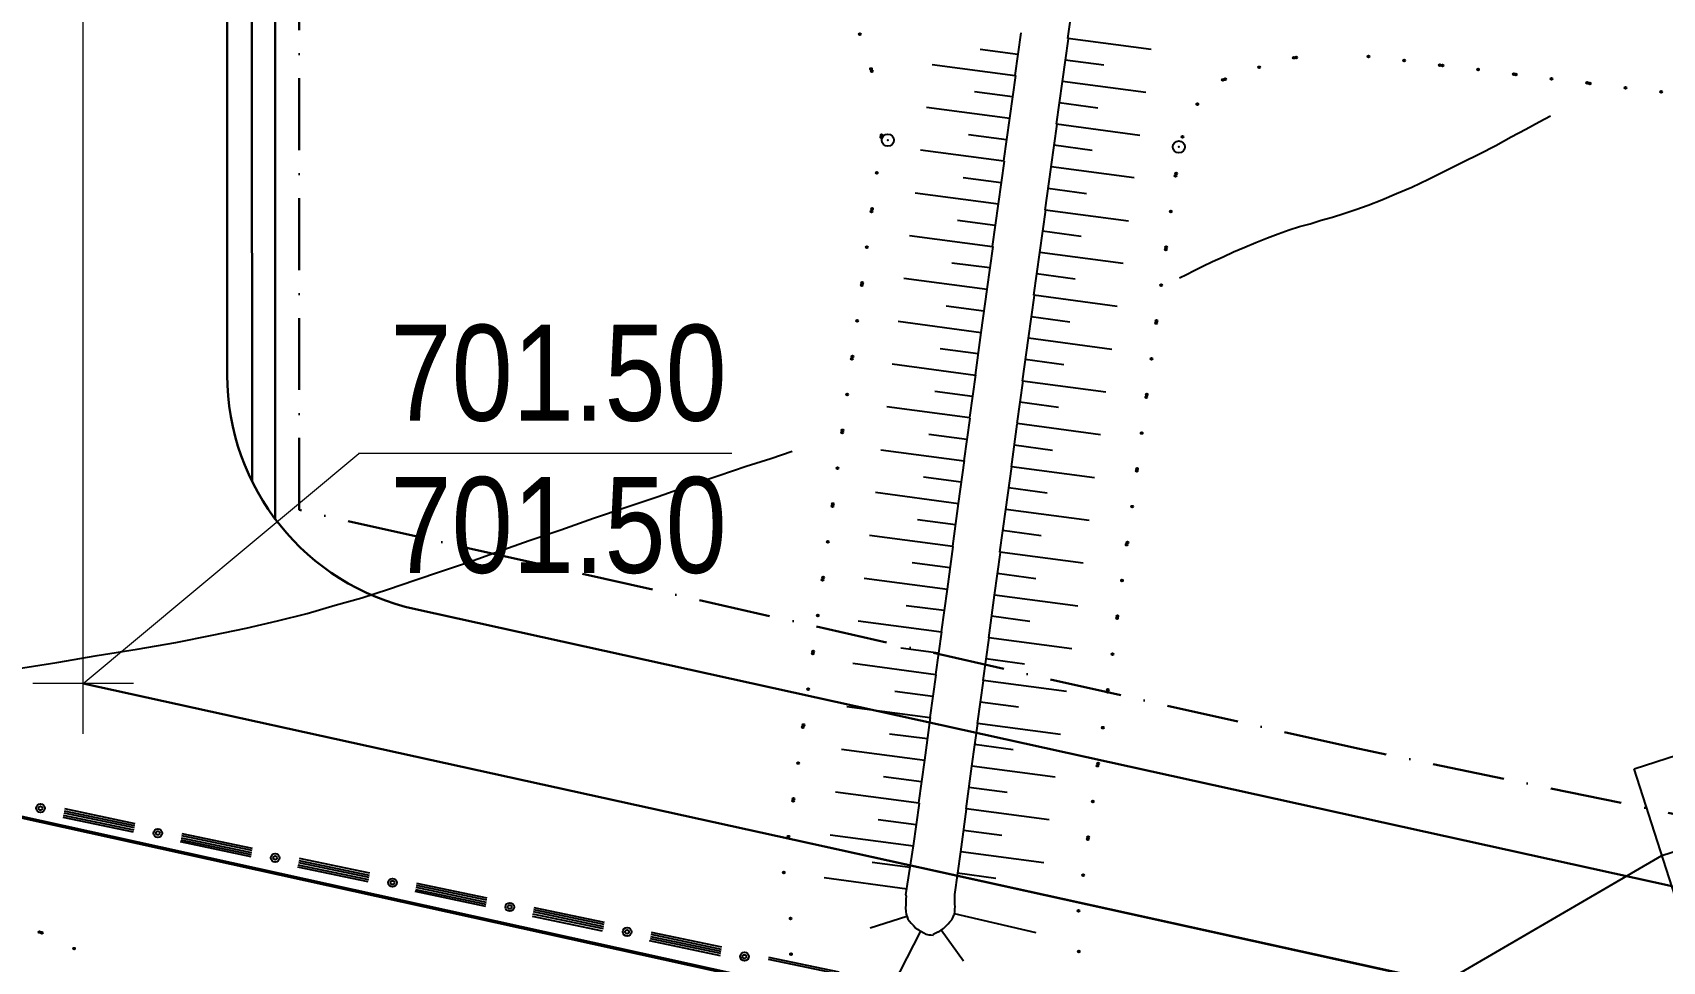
# Model space of a CAD drawing. Header units: millimetres. Extents: x 1353783 to 6492029790, y -7276956 to -512500.
# Drawn here: x 9958452 to 9965244, y -2853589 to -2849717 of the extents above; entities that cross this region are included whole.
import ezdxf

# ---------------------------------------------------------------- set-up
doc = ezdxf.new("R2010")
doc.units = ezdxf.units.MM
doc.linetypes.add('482 Границы районов', pattern=[5, 3, -1, 0, -1])
doc.linetypes.add('CONTI', pattern=[0])
doc.layers.get('Defpoints').update_dxf_attribs({"color": 255})
doc.layers.add('AREA', color=1, linetype='Continuous', lineweight=15, plot=False)
for name, color, linetype in [('GORIZUNKNOWN', 32, 'CONTI'), ('PI_DTUNKNOWN', 250, 'CONTI'), ('SIT_LГРАНИЦЫ', 10, 'CONTI'), ('SIT_LРЕЛЬЕФ', 7, 'CONTI'), ('ГРАНИЦЫ', 7, 'CONTI'), ('РЕЛЬЕФ', 7, 'CONTI')]:
    doc.layers.add(name, color=color, linetype=linetype)
for name, color, linetype, lineweight in [('Арыки', 160, 'Continuous', 30), ('ГП-Граница учасика ИЖС', 3, 'Continuous', 5), ('ГР.УЧ', 12, 'ограждение1', 40), ('РАЗМЕР', 162, 'Continuous', 20)]:
    doc.layers.add(name, color=color, linetype=linetype, lineweight=lineweight)
doc.styles.get("Standard").update_dxf_attribs({"font": 'Arial Narrow.ttf'})
doc.linetypes.add('ограждение1', pattern='A,6.35,-2.54,[133,ltypeshp.shx,S=2.54,R=0,X=-2.54,Y=0],-2.54,25.4', length=36.83)

# ---------------------------------------------------------------- blocks, each defined once
blk = doc.blocks.new('оо')
at = {"layer": 'GORIZUNKNOWN', "color": 9, "true_color": 0xc7c8ca}
for points in [[(222692.583, -3431790.822), (222693.423, -3431790.952), (222694.273, -3431791.072), (222695.103, -3431791.202), (222695.913, -3431791.312), (222696.683, -3431791.402), (222697.403, -3431791.482), (222698.073, -3431791.532), (222698.703, -3431791.572), (222699.313, -3431791.592), (222699.893, -3431791.612), (222700.473, -3431791.612), (222701.053, -3431791.602), (222701.643, -3431791.592), (222702.253, -3431791.582), (222702.893, -3431791.562), (222703.573, -3431791.542), (222704.273, -3431791.532), (222704.993, -3431791.512), (222705.713, -3431791.502), (222706.413, -3431791.492), (222707.103, -3431791.472), (222707.753, -3431791.462), (222708.353, -3431791.452), (222708.893, -3431791.452), (222709.363, -3431791.442)], [(222718.153, -3431790.472), (222718.313, -3431790.452), (222718.493, -3431790.422), (222718.693, -3431790.392), (222718.913, -3431790.362), (222719.153, -3431790.332), (222719.393, -3431790.302), (222719.643, -3431790.282), (222719.893, -3431790.262), (222720.153, -3431790.242), (222720.393, -3431790.232), (222720.633, -3431790.222), (222720.863, -3431790.222), (222721.093, -3431790.232), (222721.333, -3431790.232), (222721.573, -3431790.242), (222721.823, -3431790.242), (222722.083, -3431790.242), (222722.363, -3431790.232), (222722.663, -3431790.212), (222722.993, -3431790.182), (222723.343, -3431790.152), (222723.723, -3431790.102), (222724.103, -3431790.042), (222724.503, -3431789.982), (222724.893, -3431789.922), (222725.273, -3431789.862), (222725.633, -3431789.792), (222725.973, -3431789.732), (222726.283, -3431789.672), (222726.543, -3431789.622)]]:
    blk.add_lwpolyline(points, dxfattribs=at)
at = {"layer": 'PI_DTUNKNOWN', "color": 9, "true_color": 0xc7c8ca}
for centre in [(222713.243, -3431785.882), (222718.973, -3431787.872)]:
    blk.add_circle(centre, 0.125, dxfattribs=at)
for p in [(222713.243, -3431785.882), (222718.973, -3431787.872)]:
    blk.add_point(p, dxfattribs=at)
at = {"layer": 'SIT_LГРАНИЦЫ', "color": 9, "true_color": 0xc7c8ca}
for p, q in [((222693.863, -3431794.812), (222692.563, -3431794.072)), ((222693.893, -3431794.772), (222692.583, -3431794.032)), ((222693.913, -3431794.732), (222692.613, -3431793.992)), ((222693.933, -3431794.692), (222692.633, -3431793.952)), ((222693.953, -3431794.652), (222692.653, -3431793.912)), ((222696.083, -3431795.972), (222694.783, -3431795.232)), ((222696.103, -3431795.932), (222694.803, -3431795.192)), ((222696.123, -3431795.892), (222694.823, -3431795.152)), ((222696.043, -3431796.052), (222694.733, -3431795.302)), ((222696.063, -3431796.012), (222694.763, -3431795.272)), ((222698.203, -3431797.292), (222696.903, -3431796.552)), ((222698.233, -3431797.252), (222696.923, -3431796.512)), ((222698.253, -3431797.212), (222696.953, -3431796.472)), ((222698.273, -3431797.172), (222696.973, -3431796.432)), ((222698.293, -3431797.132), (222696.993, -3431796.392)), ((222700.383, -3431798.532), (222699.073, -3431797.782)), ((222700.403, -3431798.492), (222699.103, -3431797.752)), ((222700.423, -3431798.452), (222699.123, -3431797.712)), ((222700.443, -3431798.412), (222699.143, -3431797.672)), ((222700.463, -3431798.372), (222699.163, -3431797.632)), ((222702.573, -3431799.722), (222701.263, -3431798.982)), ((222702.593, -3431799.682), (222701.293, -3431798.942)), ((222702.613, -3431799.642), (222701.313, -3431798.902)), ((222702.633, -3431799.602), (222701.333, -3431798.862)), ((222702.543, -3431799.762), (222701.243, -3431799.022)), ((222704.723, -3431801.002), (222703.413, -3431800.252)), ((222704.743, -3431800.962), (222703.443, -3431800.222)), ((222704.763, -3431800.922), (222703.463, -3431800.182)), ((222704.783, -3431800.882), (222703.483, -3431800.142)), ((222704.803, -3431800.842), (222703.503, -3431800.102)), ((222706.973, -3431802.082), (222705.673, -3431801.342)), ((222706.953, -3431802.122), (222705.653, -3431801.382))]:
    blk.add_line(p, q, dxfattribs=at)
for centre, radius in [((222692.173, -3431793.742), 0.09), ((222692.173, -3431793.742), 0.04), ((222694.343, -3431794.982), 0.09), ((222694.343, -3431794.982), 0.04), ((222696.513, -3431796.222), 0.09), ((222696.513, -3431796.222), 0.04), ((222698.683, -3431797.462), 0.09), ((222698.683, -3431797.462), 0.04), ((222700.853, -3431798.692), 0.09), ((222700.853, -3431798.692), 0.04), ((222703.023, -3431799.932), 0.09), ((222703.023, -3431799.932), 0.04), ((222705.193, -3431801.172), 0.09), ((222705.193, -3431801.172), 0.04)]:
    blk.add_circle(centre, radius, dxfattribs=at)
at = {"layer": 'SIT_LРЕЛЬЕФ', "color": 9, "true_color": 0xc7c8ca}
for p, q in [((222717.463, -3431785.012), (222717.853, -3431784.202)), ((222714.603, -3431784.662), (222716.183, -3431785.412)), ((222715.653, -3431784.662), (222716.373, -3431785.002)), ((222716.183, -3431785.412), (222716.573, -3431784.602)), ((222717.083, -3431785.832), (222717.473, -3431785.022)), ((222719.043, -3431785.762), (222717.463, -3431785.012)), ((222714.223, -3431785.472), (222715.803, -3431786.222)), ((222715.273, -3431785.472), (222715.993, -3431785.812)), ((222715.803, -3431786.222), (222716.193, -3431785.412)), ((222718.003, -3431785.772), (222717.273, -3431785.422)), ((222716.693, -3431786.642), (222717.083, -3431785.832)), ((222718.663, -3431786.582), (222717.083, -3431785.832)), ((222713.833, -3431786.282), (222715.413, -3431787.032)), ((222714.883, -3431786.282), (222715.603, -3431786.622)), ((222715.413, -3431787.032), (222715.803, -3431786.222)), ((222717.613, -3431786.582), (222716.883, -3431786.232)), ((222716.313, -3431787.452), (222716.703, -3431786.642)), ((222718.273, -3431787.392), (222716.693, -3431786.642)), ((222715.033, -3431787.852), (222715.423, -3431787.042)), ((222717.233, -3431787.392), (222716.503, -3431787.042)), ((222713.453, -3431787.102), (222715.033, -3431787.852)), ((222714.503, -3431787.102), (222715.223, -3431787.442)), ((222715.923, -3431788.272), (222716.313, -3431787.462)), ((222717.893, -3431788.202), (222716.313, -3431787.452)), ((222713.063, -3431787.912), (222714.643, -3431788.662)), ((222714.113, -3431787.912), (222714.833, -3431788.252)), ((222714.643, -3431788.662), (222715.033, -3431787.852)), ((222716.843, -3431788.212), (222716.113, -3431787.862)), ((222715.543, -3431789.082), (222715.933, -3431788.272)), ((222717.503, -3431789.022), (222715.923, -3431788.272)), ((222712.683, -3431788.722), (222714.263, -3431789.472)), ((222713.733, -3431788.722), (222714.453, -3431789.062)), ((222714.263, -3431789.472), (222714.653, -3431788.662)), ((222716.463, -3431789.022), (222715.733, -3431788.672)), ((222715.153, -3431789.892), (222715.543, -3431789.082)), ((222717.123, -3431789.832), (222715.543, -3431789.082)), ((222712.293, -3431789.542), (222713.873, -3431790.292)), ((222713.343, -3431789.542), (222714.063, -3431789.882)), ((222713.873, -3431790.292), (222714.263, -3431789.482)), ((222716.073, -3431789.832), (222715.343, -3431789.482)), ((222714.773, -3431790.712), (222715.163, -3431789.902)), ((222716.733, -3431790.642), (222715.153, -3431789.892)), ((222711.903, -3431790.352), (222713.483, -3431791.102)), ((222712.953, -3431790.352), (222713.673, -3431790.692)), ((222713.483, -3431791.102), (222713.873, -3431790.292)), ((222715.693, -3431790.652), (222714.963, -3431790.302)), ((222714.383, -3431791.522), (222714.773, -3431790.712)), ((222716.353, -3431791.462), (222714.773, -3431790.712)), ((222711.523, -3431791.162), (222713.103, -3431791.912)), ((222712.573, -3431791.162), (222713.293, -3431791.502)), ((222713.103, -3431791.912), (222713.493, -3431791.102)), ((222715.303, -3431791.462), (222714.573, -3431791.112)), ((222714.003, -3431792.332), (222714.393, -3431791.522)), ((222715.963, -3431792.272), (222714.383, -3431791.522)), ((222711.133, -3431791.982), (222712.713, -3431792.732)), ((222712.183, -3431791.982), (222712.903, -3431792.322)), ((222712.713, -3431792.732), (222713.103, -3431791.922)), ((222714.923, -3431792.272), (222714.193, -3431791.922)), ((222713.613, -3431793.152), (222714.003, -3431792.342)), ((222715.583, -3431793.082), (222714.003, -3431792.332)), ((222710.753, -3431792.792), (222712.333, -3431793.542)), ((222711.803, -3431792.792), (222712.523, -3431793.132)), ((222712.333, -3431793.542), (222712.723, -3431792.732)), ((222714.533, -3431793.092), (222713.803, -3431792.742)), ((222713.233, -3431793.962), (222713.623, -3431793.152)), ((222715.193, -3431793.902), (222713.613, -3431793.152)), ((222711.943, -3431794.352), (222712.333, -3431793.542)), ((222710.363, -3431793.602), (222711.943, -3431794.352)), ((222711.413, -3431793.602), (222712.133, -3431793.942)), ((222714.153, -3431793.902), (222713.423, -3431793.552)), ((222712.843, -3431794.772), (222713.233, -3431793.962)), ((222714.813, -3431794.712), (222713.233, -3431793.962)), ((222709.983, -3431794.422), (222711.563, -3431795.172)), ((222711.033, -3431794.422), (222711.753, -3431794.762)), ((222711.563, -3431795.172), (222711.953, -3431794.362)), ((222713.763, -3431794.712), (222713.033, -3431794.362)), ((222712.463, -3431795.592), (222712.853, -3431794.782)), ((222714.423, -3431795.522), (222712.843, -3431794.772)), ((222709.593, -3431795.232), (222711.173, -3431795.982)), ((222710.643, -3431795.232), (222711.363, -3431795.572)), ((222711.173, -3431795.982), (222711.563, -3431795.172)), ((222713.383, -3431795.532), (222712.653, -3431795.182)), ((222712.073, -3431796.402), (222712.463, -3431795.592)), ((222714.043, -3431796.342), (222712.463, -3431795.592)), ((222709.213, -3431796.042), (222710.793, -3431796.792)), ((222710.263, -3431796.042), (222710.983, -3431796.382)), ((222710.793, -3431796.792), (222711.183, -3431795.982)), ((222712.993, -3431796.342), (222712.263, -3431795.992)), ((222711.693, -3431797.212), (222712.083, -3431796.402)), ((222713.653, -3431797.152), (222712.073, -3431796.402)), ((222708.823, -3431796.862), (222710.403, -3431797.612)), ((222709.873, -3431796.862), (222710.593, -3431797.202)), ((222710.403, -3431797.612), (222710.793, -3431796.802)), ((222712.613, -3431797.152), (222711.883, -3431796.802)), ((222711.303, -3431798.032), (222711.693, -3431797.222)), ((222713.273, -3431797.962), (222711.693, -3431797.212)), ((222710.023, -3431798.422), (222710.413, -3431797.612)), ((222712.223, -3431797.972), (222711.493, -3431797.622)), ((222708.443, -3431797.672), (222710.023, -3431798.422)), ((222709.493, -3431797.672), (222710.213, -3431798.012)), ((222710.923, -3431798.842), (222711.313, -3431798.032)), ((222712.883, -3431798.782), (222711.303, -3431798.032)), ((222708.053, -3431798.482), (222709.633, -3431799.232)), ((222709.103, -3431798.482), (222709.823, -3431798.822)), ((222709.633, -3431799.232), (222710.023, -3431798.422)), ((222711.843, -3431798.782), (222711.113, -3431798.432)), ((222710.533, -3431799.652), (222710.923, -3431798.842)), ((222712.503, -3431799.592), (222710.923, -3431798.842)), ((222707.673, -3431799.302), (222709.253, -3431800.052)), ((222708.723, -3431799.302), (222709.443, -3431799.642)), ((222709.253, -3431800.052), (222709.643, -3431799.242)), ((222711.453, -3431799.592), (222710.723, -3431799.242)), ((222710.153, -3431800.472), (222710.543, -3431799.662)), ((222712.113, -3431800.402), (222710.533, -3431799.652)), ((222707.283, -3431800.112), (222708.853, -3431800.862)), ((222708.333, -3431800.112), (222709.053, -3431800.452)), ((222708.793, -3431800.972), (222709.253, -3431800.052)), ((222711.073, -3431800.412), (222710.343, -3431800.062)), ((222709.763, -3431801.282), (222710.153, -3431800.472)), ((222711.733, -3431801.222), (222710.153, -3431800.472)), ((222708.783, -3431801.012), (222708.763, -3431801.052)), ((222708.793, -3431800.972), (222708.783, -3431801.012)), ((222710.683, -3431801.222), (222709.953, -3431800.872)), ((222708.683, -3431801.302), (222708.673, -3431801.362)), ((222708.703, -3431801.232), (222708.683, -3431801.302)), ((222708.723, -3431801.172), (222708.703, -3431801.232)), ((222708.743, -3431801.112), (222708.723, -3431801.172)), ((222708.763, -3431801.052), (222708.743, -3431801.112)), ((222709.723, -3431801.402), (222709.763, -3431801.282)), ((222707.873, -3431801.402), (222708.673, -3431801.402)), ((222708.673, -3431801.362), (222708.673, -3431801.422)), ((222708.673, -3431801.422), (222708.673, -3431801.472)), ((222708.673, -3431801.472), (222708.693, -3431801.522)), ((222708.693, -3431801.522), (222708.713, -3431801.572)), ((222708.713, -3431801.572), (222708.743, -3431801.632)), ((222708.743, -3431801.632), (222708.773, -3431801.692)), ((222708.763, -3431801.692), (222708.813, -3431801.742)), ((222709.603, -3431801.702), (222709.623, -3431801.672)), ((222709.633, -3431801.662), (222709.653, -3431801.622)), ((222711.133, -3431802.562), (222709.633, -3431801.662)), ((222709.653, -3431801.622), (222709.673, -3431801.572)), ((222709.673, -3431801.572), (222709.693, -3431801.522)), ((222709.693, -3431801.522), (222709.703, -3431801.482)), ((222709.703, -3431801.482), (222709.713, -3431801.442)), ((222709.713, -3431801.442), (222709.723, -3431801.402)), ((222707.613, -3431803.032), (222708.853, -3431801.792)), ((222708.813, -3431801.742), (222708.853, -3431801.802)), ((222708.853, -3431801.792), (222708.903, -3431801.842)), ((222708.903, -3431801.842), (222708.943, -3431801.882)), ((222708.943, -3431801.882), (222708.993, -3431801.912)), ((222708.993, -3431801.912), (222709.033, -3431801.932)), ((222709.033, -3431801.932), (222709.083, -3431801.952)), ((222709.083, -3431801.932), (222709.143, -3431801.922)), ((222709.143, -3431801.922), (222709.203, -3431801.912)), ((222709.203, -3431801.922), (222709.263, -3431801.902)), ((222709.263, -3431801.902), (222709.323, -3431801.882)), ((222709.513, -3431802.662), (222709.263, -3431801.902)), ((222709.323, -3431801.882), (222709.383, -3431801.852)), ((222709.383, -3431801.852), (222709.443, -3431801.822)), ((222709.443, -3431801.822), (222709.493, -3431801.792)), ((222709.493, -3431801.792), (222709.543, -3431801.762)), ((222709.543, -3431801.762), (222709.573, -3431801.732)), ((222709.573, -3431801.732), (222709.603, -3431801.702))]:
    blk.add_line(p, q, dxfattribs=at)
for centre in [(222713.363, -3431783.602), (222713.363, -3431784.362), (222713.363, -3431784.412), (222713.153, -3431785.742), (222713.133, -3431785.782), (222712.813, -3431786.462), (222720.273, -3431786.822), (222720.323, -3431786.822), (222721.073, -3431786.802), (222721.823, -3431786.832), (222721.873, -3431786.842), (222712.463, -3431787.192), (222712.493, -3431787.142), (222719.613, -3431787.142), (222723.313, -3431787.282), (222719.113, -3431787.692), (222723.993, -3431787.592), (222712.143, -3431787.872), (222724.673, -3431787.912), (222724.723, -3431787.932), (222718.723, -3431788.422), (222718.753, -3431788.382), (222725.403, -3431788.242), (222711.803, -3431788.592), (222711.823, -3431788.552), (222726.083, -3431788.562), (222726.123, -3431788.582), (222718.403, -3431789.102), (222726.803, -3431788.892), (222711.483, -3431789.272), (222727.483, -3431789.202), (222727.533, -3431789.232), (222718.063, -3431789.822), (222718.083, -3431789.782), (222728.213, -3431789.542), (222711.133, -3431789.992), (222711.163, -3431789.952), (222728.893, -3431789.852), (222717.743, -3431790.502), (222710.813, -3431790.672), (222717.423, -3431791.182), (222710.473, -3431791.392), (222710.493, -3431791.352), (222717.403, -3431791.222), (222710.153, -3431792.072), (222717.083, -3431791.902), (222709.813, -3431792.792), (222709.833, -3431792.752), (222716.733, -3431792.632), (222716.763, -3431792.582), (222709.493, -3431793.472), (222716.413, -3431793.312), (222709.143, -3431794.192), (222709.173, -3431794.152), (222716.073, -3431794.032), (222716.093, -3431793.992), (222708.823, -3431794.872), (222715.753, -3431794.712), (222708.483, -3431795.592), (222708.503, -3431795.552), (222715.403, -3431795.432), (222715.433, -3431795.392), (222691.363, -3431796.192), (222691.403, -3431796.222), (222708.163, -3431796.272), (222715.083, -3431796.112), (222691.943, -3431796.742), (222707.843, -3431796.952), (222714.743, -3431796.832), (222714.763, -3431796.792), (222707.813, -3431796.992), (222714.423, -3431797.512), (222707.493, -3431797.672), (222714.083, -3431798.232), (222714.103, -3431798.192), (222707.153, -3431798.392), (222707.173, -3431798.352), (222713.763, -3431798.912), (222706.833, -3431799.072), (222713.413, -3431799.632), (222713.443, -3431799.592), (222706.513, -3431799.752), (222713.093, -3431800.312), (222706.353, -3431800.712), (222712.753, -3431801.032), (222712.773, -3431800.992), (222706.133, -3431801.422), (222712.433, -3431801.712), (222712.113, -3431802.392), (222711.863, -3431803.202)]:
    blk.add_circle(centre, 0.02, dxfattribs=at)
at = {"layer": 'ГРАНИЦЫ', "color": 9, "linetype": 'CONTI', "true_color": 0xc7c8ca}
for p, q in [((222724.043, -3431803.112), (222734.813, -3431803.112)), ((222724.043, -3431806.912), (222724.043, -3431803.112)), ((222715.293, -3431806.932), (222724.043, -3431805.012)), ((222724.043, -3431805.012), (222734.813, -3431805.012))]:
    blk.add_line(p, q, dxfattribs=at)

msp = doc.modelspace()

# ---------------------------------------------------------------- linework, layer by layer
at = {"layer": 'AREA', "color": 1}
for p, q in [((9958662.4, -2852430, -0.7), (9959811.4, -2851472.2, -2898929.8)), ((9961366, -2851472.2, -2898929.8), (9959810.3, -2851472.2, -2898929.8))]:
    msp.add_line(p, q, dxfattribs=at)
at = {"layer": 'AREA', "color": 0}
for p, q in [((9958662.4, -2852640.1, 0), (9958662.4, -2852220, 0)), ((9958662.4, -2852640.1, 0), (9958662.4, -2852220, 0)), ((9958872.4, -2852430, 0), (9958452.3, -2852430, 0)), ((9958872.4, -2852430, 0), (9958452.3, -2852430, 0))]:
    msp.add_line(p, q, dxfattribs=at)
at = {"layer": 'Defpoints', "lineweight": 0, "ltscale": 100}
msp.add_line((9958662.4, -2852430, 0), (9972290.9, -2855435), dxfattribs=at)
msp.add_lwpolyline([(9958662.4, -2852430), (9958662.4, -2791201.4, -0.414214), (9960162.4, -2789701.4), (9990896.7, -2789701.4)], format="xyb", dxfattribs=at)
at = {"layer": 'Арыки', "lineweight": 30, "ltscale": 100}
for points in [[(9959462.4, -2845701.7), (9959462.4, -2851744.4)], [(9959367, -2851589.8), (9959362.4, -2845865.8)]]:
    msp.add_lwpolyline(points, dxfattribs=at)
at = {"layer": 'ГП-Граница учасика ИЖС', "color": 251, "lineweight": 30, "ltscale": 100}
msp.add_lwpolyline([(9969782.4, -2852967.9), (9969782.4, -2853894.1, -0.479303), (9969417.8, -2854187.1), (9960047, -2852120.9, -0.351988), (9959262.4, -2851144.4), (9959262.4, -2846301.7, -0.414214), (9960262.4, -2845301.7), (9963251.2, -2845301.7, -0.426469), (9963562.5, -2845601.7), (9963562.5, -2846201.7)], format="xyb", dxfattribs=at)
at = {"layer": 'ГП-Граница учасика ИЖС', "color": 94, "linetype": '482 Границы районов', "lineweight": 30, "ltscale": 100}
msp.add_lwpolyline([(9964962.4, -2845601.7), (9965561.9, -2845601.7), (9965562.4, -2851751.6), (9965562.4, -2853029.8), (9963962.5, -2852699.1), (9959562.4, -2851706.9), (9959562.4, -2845601.7), (9961986.5, -2845601.7)], dxfattribs=at)
at = {"layer": 'ГР.УЧ', "lineweight": 50, "ltscale": 50}
msp.add_lwpolyline([(9989974.7, -2788087), (9980999.9, -2784252.7), (9971209.8, -2783594.9), (9961622.1, -2784090.5), (9956026.4, -2789101.7), (9952562.4, -2798133.6), (9952562.4, -2851699.5), (9972185.4, -2856026.2), (9982830, -2857774.9), (9996494.1, -2858056.4)], dxfattribs=at)
at = {"layer": 'РАЗМЕР', "lineweight": 30, "ltscale": 100, "elevation": -7.3}
msp.add_lwpolyline([(9958662.4, -2852430), (9972417.6, -2855455.6), (9982998.2, -2857178.2), (9996556.6, -2857457.5)], dxfattribs=at)

# ---------------------------------------------------------------- block references
at = {"layer": 'РЕЛЬЕФ', "color": 240, "lineweight": 30, "true_color": 0xed1f24, "xscale": 200.0000000000001, "yscale": 200.0000000000001, "zscale": 200.0000000000001, "rotation": 17.80578495452471}
msp.add_blockref('оо', (-242329121, 637008728.1), dxfattribs=at)

# ---------------------------------------------------------------- texts
at = {"layer": 'AREA', "color": 1, "insert": (9960643.8, -2851137.7, -2898929.9), "char_height": 399.96, "attachment_point": 5}
msp.add_mtext('701.50', dxfattribs=at)
at = {"layer": 'AREA', "color": 18, "insert": (9960643.8, -2851772.2, -2898929.9), "char_height": 399.96, "attachment_point": 5}
msp.add_mtext('701.50', dxfattribs=at)

doc.saveas('drawing.dxf')
